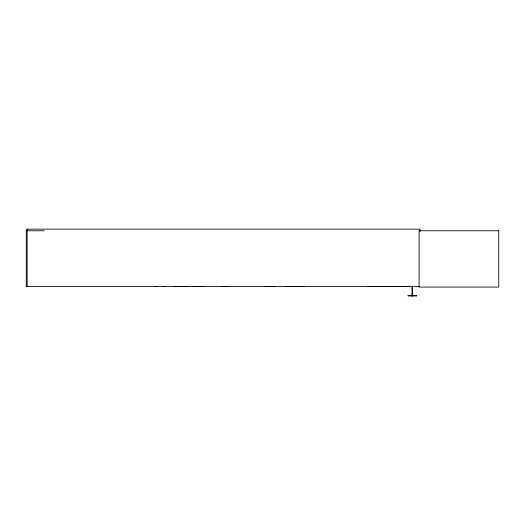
<?xml version="1.0" encoding="UTF-8"?>
<svg xmlns="http://www.w3.org/2000/svg" width="525" height="525" viewBox="0 0 525 525"><rect width="100%" height="100%" fill="white"/><g stroke="black" fill="none" stroke-linecap="round" stroke-linejoin="round"><path stroke-width="0.79" d="M220.71 286.479L229.156 286.479M408.083 295.746L416.522 295.746M416.581 295.431L408.083 295.431L408.076 295.864L416.581 295.864L416.581 295.391L416.522 295.864M384.005 286.223L384.011 286.571M406.875 286.223L406.875 286.571M265.046 286.519L274.995 286.538M284.307 286.519L303.936 286.598M184.859 286.598L173.342 286.538M188.934 286.519L185.187 286.598M156.883 286.519L154.75 286.538M27.891 229.727L26.25 229.727L26.25 286.598L419.199 286.598M26.25 230.777L44.258 230.777M368.058 286.46L383.355 286.46M383.939 286.394L409.822 286.538M412.578 295.043L412.072 295.043L412.072 295.864M412.164 295.273L412.499 295.273M165.211 286.519L163.157 286.538M192.931 286.519L203.956 286.538M406.809 286.578L406.809 286.223M383.946 286.578L383.939 286.223M420.02 231.564L420.02 229.136L27.175 229.136L27.175 286.598M412.545 295.043L412.545 295.864L412.453 286.21M412.204 286.21L412.204 295.864M412.164 286.21L412.164 295.864M498.75 230.777L419.094 230.777L419.094 287.07L498.75 287.07L498.75 230.777"/></g></svg>
